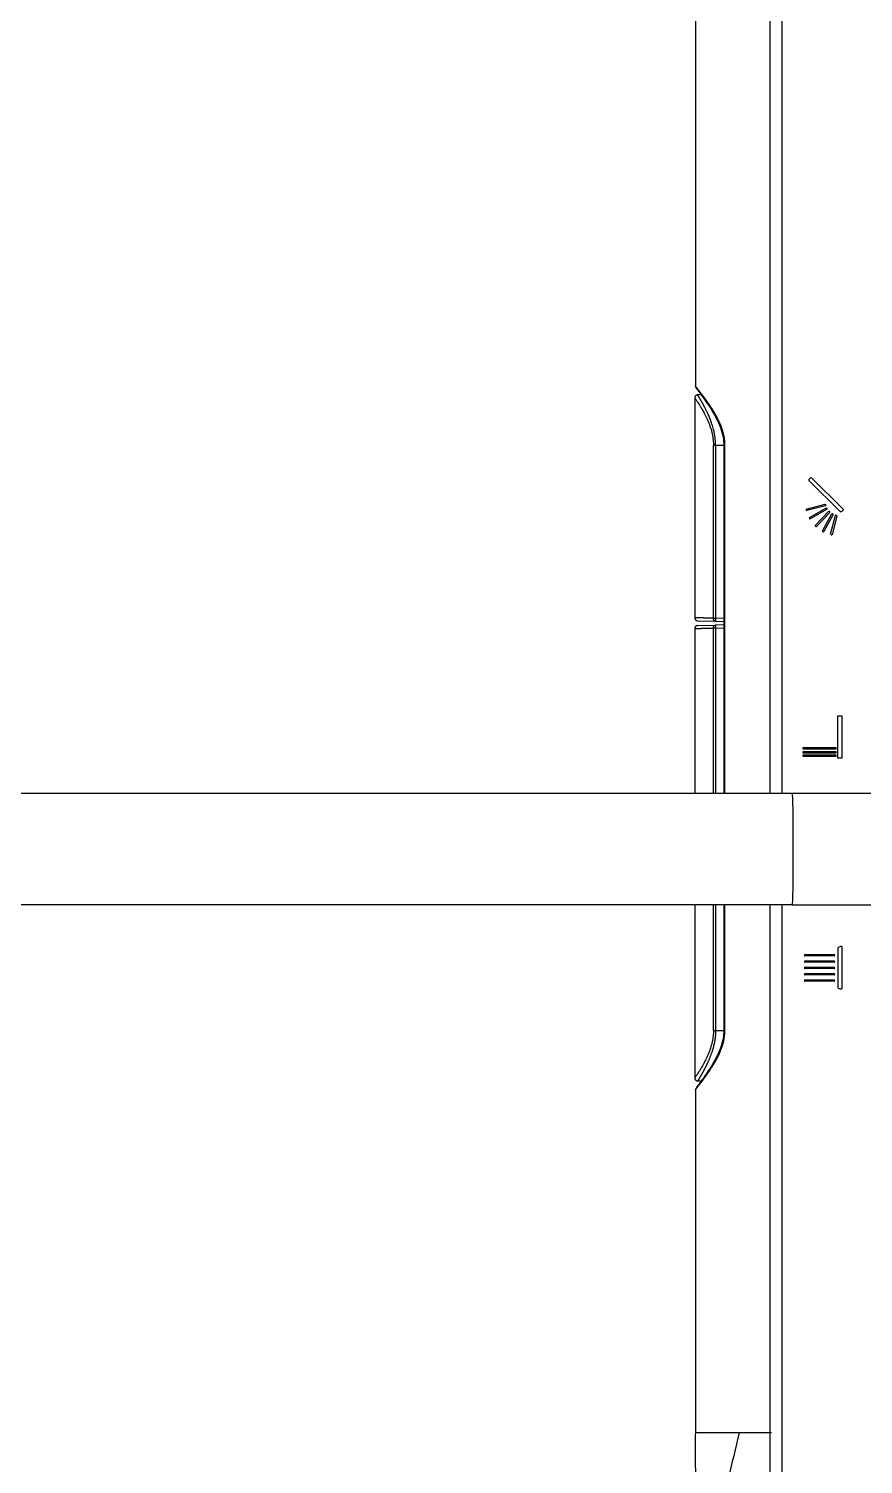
# Model space of a CAD drawing. Header units: millimetres. Extents: x -33000 to 294000, y 0 to 42408.
# Drawn here: x 136207.4 to 136349.8, y 15049.7 to 15294.6 of the extents above; entities that cross this region are included whole.
import ezdxf

# ---------------------------------------------------------------- set-up
doc = ezdxf.new("R2010")
doc.units = ezdxf.units.MM
doc.header["$LTSCALE"] = 50
doc.layers.add('arch', color=8, linetype='Continuous')

msp = doc.modelspace()

# ---------------------------------------------------------------- linework, layer by layer
at = {"layer": 'arch'}
for p, q in [((136321.16, 15404.8), (136321.16, 15233.6)), ((136322.04, 15232.13), (136321.49, 15232.11)), ((136321.06, 15231.65), (136321.06, 15193.93)), ((136324.24, 15194.01), (136324.24, 15223.5)), ((136324.6, 15223.5), (136324.24, 15223.5)), ((136324.6, 15223.5), (136324.6, 15194.01)), ((136325.99, 15223.5), (136324.6, 15223.5)), ((136325.99, 15223.7), (136325.99, 15164.11)), ((136326.18, 15164.1), (136326.18, 15223.6)), ((136340.52, 15217.67), (136340.88, 15218.03)), ((136345.9, 15212.19), (136340.53, 15217.5)), ((136340.92, 15218.03), (136346.43, 15212.59)), ((136340.09, 15212.63), (136343.3, 15213.46)), ((136343.37, 15213.21), (136340.15, 15212.38)), ((136340.63, 15211.2), (136343.52, 15212.83)), ((136343.65, 15212.6), (136340.76, 15210.97)), ((136341.61, 15209.86), (136343.92, 15212.26)), ((136344.1, 15212.07), (136341.8, 15209.67)), ((136342.83, 15208.92), (136344.43, 15211.83)), ((136344.66, 15211.7), (136343.06, 15208.79)), ((136344.24, 15208.33), (136345.04, 15211.56)), ((136345.29, 15211.5), (136344.5, 15208.27)), ((136321.54, 15193.59), (136324.6, 15193.51)), ((136321.54, 15192.77), (136324.6, 15192.85)), ((136324.24, 15194.01), (136324.6, 15194.01)), ((136325.99, 15193.98), (136324.6, 15194.01)), ((136324.6, 15193.51), (136325.99, 15193.48)), ((136325.99, 15192.88), (136324.6, 15192.85)), ((136321.06, 15192.43), (136321.06, 15164.11)), ((136324.6, 15192.35), (136324.24, 15192.35)), ((136324.24, 15164.1), (136324.24, 15192.35)), ((136324.6, 15192.35), (136325.99, 15192.38)), ((136324.6, 15192.35), (136324.6, 15164.1)), ((136345.45, 15177.37), (136346.12, 15177.37)), ((136345.45, 15170.16), (136345.45, 15177.37)), ((136346.12, 15177.37), (136346.12, 15170.16)), ((136339.55, 15171.98), (136345.11, 15171.98)), ((136339.55, 15171.69), (136339.55, 15171.98)), ((136345.11, 15171.69), (136339.55, 15171.69)), ((136339.55, 15171.3), (136345.11, 15171.3)), ((136339.55, 15171.01), (136339.55, 15171.3)), ((136345.11, 15171.01), (136339.55, 15171.01)), ((136339.55, 15170.72), (136345.11, 15170.72)), ((136339.55, 15170.44), (136339.55, 15170.72)), ((136345.11, 15170.44), (136339.55, 15170.44)), ((136345.11, 15171.98), (136345.11, 15171.69)), ((136345.11, 15171.3), (136345.11, 15171.01)), ((136345.11, 15170.72), (136345.11, 15170.44)), ((136346.12, 15170.16), (136345.45, 15170.16)), ((136337.7, 15164.1), (136097.74, 15164.1)), ((136396.66, 15164.1), (136337.7, 15164.1)), ((136337.7, 15145.1), (136097.74, 15145.1)), ((136321.06, 15145.1), (136321.06, 15115.56)), ((136324.24, 15123.7), (136324.24, 15145.1)), ((136324.6, 15145.1), (136324.6, 15123.7)), ((136325.99, 15145.1), (136325.99, 15123.58)), ((136326.18, 15123.6), (136326.18, 15145.1)), ((136337.7, 15145.1), (136396.66, 15145.1)), ((136339.87, 15136.65), (136344.82, 15136.65)), ((136344.82, 15136.41), (136339.87, 15136.41)), ((136345.54, 15130.94), (136345.54, 15137.79)), ((136346.15, 15138.01), (136346.15, 15130.78)), ((136339.87, 15135.57), (136344.82, 15135.57)), ((136344.82, 15135.33), (136339.87, 15135.33)), ((136339.87, 15134.48), (136344.82, 15134.48)), ((136344.82, 15134.24), (136339.87, 15134.24)), ((136339.87, 15133.4), (136344.82, 15133.4)), ((136344.82, 15133.16), (136339.87, 15133.16)), ((136339.87, 15132.32), (136344.82, 15132.32)), ((136344.82, 15132.08), (136339.87, 15132.08)), ((136324.24, 15123.7), (136324.6, 15123.7)), ((136324.6, 15123.7), (136325.99, 15123.7)), ((136321.49, 15115.09), (136322.16, 15115.08)), ((136321.16, 15113.61), (136321.16, 15055.07))]:
    msp.add_line(p, q, dxfattribs=at)
for centre, radius, start, end in [((136340.61, 15217.58), 0.121, 135.3284, 225.3284), ((136340.2, 15212.53), 0.157, 138.005, 250.8903), ((136343.25, 15213.31), 0.157, 318.5919, 71.4865), ((136343.51, 15212.67), 0.157, 333.5919, 86.4865), ((136343.95, 15212.1), 0.157, 349.1702, 100.6677), ((136345.78, 15212.99), 0.811, 278.0348, 322.8243), ((136346.39, 15212.54), 0.0603, 317.0325, 45.3284), ((136340.77, 15211.13), 0.157, 153.005, 265.8903), ((136341.77, 15209.83), 0.157, 169.7664, 281.1341), ((136344.5, 15211.69), 0.157, 90, 117.0648), ((136344.5, 15211.69), 0.157, 4.1702, 90), ((136345.14, 15211.44), 0.157, 90, 132.0648), ((136345.14, 15211.44), 0.157, 19.1702, 90), ((136342.98, 15208.93), 0.157, 184.7664, 270), ((136342.98, 15208.93), 0.157, 270, 297.6518), ((136344.39, 15208.39), 0.157, 199.7664, 270), ((136344.39, 15208.39), 0.157, 270, 312.6518), ((136321.56, 15194.09), 0.5, 180.004, 268.4997), ((136321.56, 15192.27), 0.5, 91.5003, 180.0268), ((136339.87, 15136.53), 0.12, 90, 270), ((136344.82, 15136.53), 0.12, 270, 90), ((136346.08, 15137.25), 0.764, 90, 135.127), ((136346.08, 15137.25), 0.764, 85.4236, 90), ((136339.87, 15135.45), 0.12, 90, 270), ((136339.87, 15134.36), 0.12, 90, 270), ((136344.82, 15135.45), 0.12, 270, 90), ((136344.82, 15134.36), 0.12, 270, 90), ((136339.87, 15133.28), 0.12, 90, 270), ((136339.87, 15132.2), 0.12, 90, 270), ((136344.82, 15133.28), 0.12, 270, 90), ((136344.82, 15132.2), 0.12, 270, 90), ((136346.08, 15131.78), 0.998, 237.3174, 270), ((136346.08, 15131.78), 0.998, 270, 273.6165)]:
    msp.add_arc(centre, radius, start, end, dxfattribs=at)
for centre, major_axis, ratio, start_param, end_param in [((136324.61, 15194.01), (0.013, 0.5), 0.026168, 1.571482, 3.14159), ((136324.61, 15192.35), (-0.013, 0.5), 0.026168, 6.283161, 7.853296), ((136337.7, 15154.6), (0, 9.5), 0.017452, 3.141593, 6.283185)]:
    msp.add_ellipse(centre, major_axis=major_axis, ratio=ratio, start_param=start_param, end_param=end_param, dxfattribs=at)
for points, degree in [([(136333.91, 15164.1), (136333.91, 15404.6)], 1), ([(136335.91, 15403.6), (136335.91, 15164.1)], 1), ([(136321.2, 15233.4), (136321.23, 15233.38), (136322.07, 15232.26)], 2), ([(136333.91, 14904.6), (136333.91, 15145.1)], 1), ([(136335.91, 15145.11), (136335.91, 14905.6)], 1)]:
    msp.add_open_spline(points, degree=degree, dxfattribs=at)
for points, knots in [([(136321.55, 15232.12), (136321.48, 15232.11), (136321.39, 15232.1), (136321.27, 15232.03), (136321.2, 15231.97), (136321.13, 15231.89), (136321.07, 15231.77), (136321.06, 15231.68), (136321.06, 15231.61)], [0, 0, 0, 0, 0.239631, 0.368496, 0.50005, 0.631598, 0.760441, 1, 1, 1, 1]), ([(136326.18, 15223.6), (136326.18, 15223.61), (136326.18, 15223.63), (136326.18, 15223.66), (136326.18, 15223.68), (136326.19, 15223.71), (136326.19, 15223.74), (136326.19, 15223.77), (136326.19, 15223.8), (136326.19, 15223.82), (136326.19, 15223.85), (136326.19, 15223.88), (136326.19, 15223.92), (136326.19, 15223.95), (136326.19, 15223.98), (136326.19, 15224.01), (136326.18, 15224.04), (136326.18, 15224.08), (136326.18, 15224.11), (136326.18, 15224.14), (136326.18, 15224.18), (136326.17, 15224.21), (136326.17, 15224.25), (136326.17, 15224.28), (136326.16, 15224.32), (136326.16, 15224.36), (136326.16, 15224.4), (136326.15, 15224.43), (136326.15, 15224.47), (136326.14, 15224.53), (136326.13, 15224.61), (136326.11, 15224.72), (136326.1, 15224.82), (136326.08, 15224.92), (136326.06, 15225.01), (136326.04, 15225.11), (136326.02, 15225.2), (136326, 15225.3), (136325.97, 15225.39), (136325.95, 15225.48), (136325.93, 15225.55), (136325.92, 15225.6), (136325.91, 15225.64), (136325.9, 15225.69), (136325.88, 15225.74), (136325.86, 15225.8), (136325.84, 15225.87), (136325.82, 15225.95), (136325.79, 15226.04), (136325.76, 15226.14), (136325.73, 15226.24), (136325.69, 15226.35), (136325.63, 15226.54), (136325.54, 15226.78), (136325.44, 15227.05), (136325.35, 15227.25), (136325.28, 15227.41), (136325.22, 15227.55), (136325.15, 15227.7), (136325.06, 15227.87), (136324.97, 15228.06), (136324.86, 15228.28), (136324.73, 15228.51), (136324.6, 15228.75), (136324.45, 15229.01), (136324.28, 15229.29), (136324.11, 15229.58), (136323.92, 15229.88), (136323.71, 15230.18), (136323.51, 15230.48), (136323.31, 15230.77), (136323.13, 15231.03), (136322.94, 15231.29), (136322.76, 15231.54), (136322.59, 15231.78), (136322.41, 15232), (136322.25, 15232.22), (136322.09, 15232.42), (136321.94, 15232.62), (136321.85, 15232.74), (136321.79, 15232.8), (136321.78, 15232.82), (136321.77, 15232.84), (136321.76, 15232.85), (136321.74, 15232.87), (136321.73, 15232.88), (136321.72, 15232.9), (136321.7, 15232.92), (136321.69, 15232.93), (136321.68, 15232.95), (136321.67, 15232.97), (136321.65, 15232.98), (136321.64, 15233), (136321.63, 15233.01), (136321.61, 15233.03), (136321.6, 15233.05), (136321.59, 15233.06), (136321.57, 15233.08), (136321.56, 15233.1), (136321.55, 15233.11), (136321.54, 15233.13), (136321.52, 15233.15), (136321.51, 15233.16), (136321.5, 15233.18), (136321.48, 15233.19), (136321.47, 15233.21), (136321.46, 15233.23), (136321.45, 15233.24), (136321.43, 15233.26), (136321.42, 15233.27), (136321.41, 15233.29), (136321.4, 15233.3), (136321.39, 15233.32), (136321.38, 15233.33), (136321.36, 15233.35), (136321.35, 15233.36), (136321.34, 15233.38), (136321.33, 15233.39), (136321.32, 15233.4), (136321.31, 15233.42), (136321.3, 15233.43), (136321.29, 15233.44), (136321.28, 15233.45), (136321.27, 15233.46), (136321.26, 15233.48), (136321.25, 15233.49), (136321.24, 15233.5), (136321.24, 15233.51), (136321.23, 15233.52), (136321.22, 15233.53), (136321.21, 15233.54), (136321.21, 15233.54), (136321.2, 15233.55), (136321.19, 15233.56), (136321.19, 15233.57), (136321.18, 15233.57), (136321.18, 15233.58), (136321.17, 15233.58), (136321.17, 15233.59), (136321.17, 15233.59), (136321.16, 15233.6), (136321.16, 15233.6), (136321.16, 15233.6), (136321.16, 15233.6), (136321.16, 15233.6), (136321.16, 15233.6), (136321.16, 15233.6)], [0, 0, 0, 0, 0.001527, 0.003084, 0.004669, 0.006284, 0.007929, 0.009603, 0.011306, 0.013038, 0.0148, 0.016592, 0.018413, 0.020263, 0.022143, 0.024052, 0.025991, 0.027959, 0.029957, 0.031984, 0.03404, 0.036126, 0.038241, 0.040385, 0.042559, 0.044762, 0.046995, 0.049256, 0.051547, 0.053868, 0.06012, 0.066304, 0.07242, 0.078468, 0.084448, 0.09036, 0.096204, 0.101981, 0.10769, 0.113332, 0.118905, 0.12073, 0.12309, 0.125985, 0.129414, 0.133378, 0.137877, 0.142911, 0.148479, 0.154582, 0.16122, 0.168391, 0.176097, 0.198228, 0.216195, 0.229994, 0.239616, 0.248714, 0.259426, 0.271752, 0.285694, 0.30125, 0.31842, 0.337207, 0.357614, 0.379646, 0.403308, 0.428603, 0.455535, 0.484108, 0.509779, 0.535624, 0.561647, 0.587852, 0.614242, 0.640811, 0.667559, 0.69449, 0.721614, 0.748926, 0.751461, 0.754035, 0.756648, 0.7593, 0.76199, 0.764719, 0.767487, 0.770294, 0.773139, 0.776023, 0.778947, 0.781909, 0.78491, 0.787949, 0.791028, 0.794146, 0.797302, 0.800498, 0.803732, 0.807006, 0.810319, 0.813671, 0.817061, 0.820492, 0.823961, 0.82747, 0.831018, 0.834605, 0.838232, 0.841899, 0.845605, 0.849351, 0.853136, 0.85696, 0.860824, 0.864728, 0.868671, 0.872653, 0.876674, 0.880735, 0.884835, 0.888974, 0.893152, 0.89737, 0.901626, 0.905922, 0.910257, 0.914631, 0.919043, 0.923495, 0.927985, 0.932515, 0.937083, 0.94169, 0.946336, 0.951021, 0.955744, 0.960506, 0.965307, 0.970147, 0.975025, 0.979943, 0.984899, 0.989894, 0.994927, 1, 1, 1, 1]), ([(136321.44, 15233.09), (136321.45, 15233.08), (136321.46, 15233.06), (136321.5, 15233.02), (136321.53, 15232.97)], [0, 0, 0, 0, 0.191763, 1, 1, 1, 1]), ([(136324.6, 15223.5), (136324.6, 15223.52), (136324.6, 15223.54), (136324.6, 15223.58), (136324.6, 15223.62), (136324.6, 15223.67), (136324.6, 15223.71), (136324.6, 15223.76), (136324.6, 15223.82), (136324.6, 15223.87), (136324.6, 15223.93), (136324.59, 15224), (136324.59, 15224.06), (136324.59, 15224.13), (136324.58, 15224.2), (136324.58, 15224.28), (136324.56, 15224.4), (136324.55, 15224.57), (136324.52, 15224.77), (136324.5, 15224.96), (136324.47, 15225.14), (136324.44, 15225.33), (136324.4, 15225.56), (136324.34, 15225.87), (136324.25, 15226.24), (136324.14, 15226.66), (136324, 15227.1), (136323.86, 15227.52), (136323.72, 15227.89), (136323.57, 15228.25), (136323.43, 15228.58), (136323.29, 15228.9), (136323.15, 15229.2), (136323.02, 15229.47), (136322.89, 15229.74), (136322.8, 15229.92), (136322.74, 15230.03), (136322.71, 15230.09), (136322.68, 15230.14), (136322.66, 15230.19), (136322.63, 15230.25), (136322.6, 15230.3), (136322.58, 15230.35), (136322.55, 15230.4), (136322.52, 15230.45), (136322.5, 15230.5), (136322.47, 15230.54), (136322.44, 15230.59), (136322.42, 15230.64), (136322.39, 15230.68), (136322.37, 15230.73), (136322.34, 15230.77), (136322.32, 15230.82), (136322.29, 15230.86), (136322.27, 15230.9), (136322.25, 15230.95), (136322.22, 15230.99), (136322.2, 15231.03), (136322.18, 15231.07), (136322.15, 15231.11), (136322.13, 15231.14), (136322.11, 15231.18), (136322.09, 15231.22), (136322.07, 15231.26), (136322.05, 15231.29), (136322.03, 15231.33), (136322, 15231.36), (136321.98, 15231.39), (136321.97, 15231.43), (136321.95, 15231.46), (136321.93, 15231.49), (136321.91, 15231.52), (136321.89, 15231.55), (136321.87, 15231.58), (136321.86, 15231.61), (136321.84, 15231.64), (136321.82, 15231.66), (136321.81, 15231.69), (136321.79, 15231.71), (136321.78, 15231.74), (136321.76, 15231.76), (136321.75, 15231.79), (136321.73, 15231.81), (136321.72, 15231.83), (136321.71, 15231.85), (136321.69, 15231.87), (136321.68, 15231.89), (136321.67, 15231.91), (136321.66, 15231.93), (136321.65, 15231.94), (136321.64, 15231.96), (136321.63, 15231.97), (136321.62, 15231.99), (136321.61, 15232), (136321.6, 15232.02), (136321.6, 15232.03), (136321.59, 15232.04), (136321.58, 15232.05), (136321.58, 15232.06), (136321.57, 15232.07), (136321.57, 15232.08), (136321.56, 15232.08), (136321.56, 15232.09), (136321.55, 15232.1), (136321.55, 15232.1), (136321.55, 15232.11), (136321.55, 15232.11), (136321.54, 15232.11), (136321.54, 15232.11), (136321.54, 15232.12), (136321.54, 15232.12), (136321.54, 15232.12)], [0, 0, 0, 0, 0.00253, 0.005275, 0.008237, 0.011415, 0.014809, 0.01842, 0.022246, 0.026289, 0.030548, 0.035023, 0.039713, 0.04462, 0.049742, 0.05508, 0.060633, 0.076627, 0.091537, 0.105367, 0.118117, 0.129789, 0.147516, 0.170515, 0.198778, 0.232294, 0.271031, 0.304281, 0.336774, 0.368511, 0.3995, 0.429746, 0.459253, 0.488024, 0.516061, 0.543369, 0.549655, 0.555935, 0.562209, 0.568478, 0.574741, 0.580998, 0.58725, 0.593496, 0.599736, 0.605971, 0.612201, 0.618424, 0.624643, 0.630855, 0.637063, 0.643264, 0.649461, 0.655652, 0.661837, 0.668018, 0.674193, 0.680362, 0.686526, 0.692685, 0.698839, 0.704987, 0.71113, 0.717268, 0.723401, 0.729528, 0.73565, 0.741767, 0.747879, 0.753986, 0.760087, 0.766183, 0.772275, 0.778361, 0.784442, 0.790518, 0.796589, 0.802655, 0.808716, 0.814771, 0.820822, 0.826868, 0.832909, 0.838945, 0.844976, 0.851002, 0.857023, 0.863038, 0.869049, 0.875055, 0.881056, 0.887052, 0.893043, 0.899028, 0.905009, 0.910984, 0.916955, 0.92292, 0.928881, 0.934836, 0.940786, 0.946731, 0.952671, 0.958605, 0.964534, 0.970458, 0.976377, 0.982291, 0.988199, 0.994102, 1, 1, 1, 1]), ([(136322.07, 15232.26), (136322.08, 15232.24), (136322.3, 15231.95), (136322.95, 15231.04), (136324.12, 15229.28), (136325.28, 15227.21), (136325.92, 15225), (136326, 15223.94), (136325.99, 15223.42)], [0, 0, 0, 0, 0.01406, 0.210693, 0.394732, 0.722993, 0.86771, 1, 1, 1, 1]), ([(136321.06, 15231.62), (136321.06, 15231.62), (136321.06, 15231.61), (136321.09, 15231.57), (136321.17, 15231.45), (136321.28, 15231.28), (136321.42, 15231.07), (136321.61, 15230.79), (136321.84, 15230.43), (136322.13, 15229.95), (136322.49, 15229.34), (136322.9, 15228.55), (136323.35, 15227.61), (136323.75, 15226.55), (136324.04, 15225.48), (136324.2, 15224.46), (136324.24, 15223.81), (136324.24, 15223.5)], [0, 0, 0, 0, 0.023364, 0.076402, 0.130525, 0.182734, 0.232533, 0.285838, 0.345805, 0.413048, 0.488629, 0.574648, 0.67008, 0.765646, 0.852543, 0.932109, 1, 1, 1, 1]), ([(136326.18, 15223.6), (136326.14, 15223.6), (136326.1, 15223.6), (136326.05, 15223.6), (136326.02, 15223.6), (136325.99, 15223.6), (136325.99, 15223.6), (136325.99, 15223.6)], [0, 0, 0, 0, 0.337606, 0.337606, 0.675212, 0.675212, 1, 1, 1, 1]), ([(136324.24, 15194.01), (136324.22, 15194.01), (136324.2, 15194.01), (136324.16, 15194.01), (136324.12, 15194.02), (136324.09, 15194.02), (136324.05, 15194.02), (136324.01, 15194.02), (136323.98, 15194.02), (136323.94, 15194.02), (136323.91, 15194.02), (136323.87, 15194.02), (136323.83, 15194.02), (136323.8, 15194.02), (136323.77, 15194.02), (136323.73, 15194.03), (136323.7, 15194.03), (136323.66, 15194.03), (136323.63, 15194.03), (136323.6, 15194.03), (136323.56, 15194.03), (136323.53, 15194.03), (136323.5, 15194.03), (136323.47, 15194.03), (136323.43, 15194.03), (136323.4, 15194.03), (136323.37, 15194.03), (136323.34, 15194.04), (136323.31, 15194.04), (136323.28, 15194.04), (136323.25, 15194.04), (136323.22, 15194.04), (136323.19, 15194.04), (136323.16, 15194.04), (136323.13, 15194.04), (136323.1, 15194.04), (136323.07, 15194.04), (136323.04, 15194.04), (136323.01, 15194.04), (136322.98, 15194.04), (136322.96, 15194.05), (136322.93, 15194.05), (136322.9, 15194.05), (136322.87, 15194.05), (136322.85, 15194.05), (136322.82, 15194.05), (136322.79, 15194.05), (136322.77, 15194.05), (136322.74, 15194.05), (136322.71, 15194.05), (136322.69, 15194.05), (136322.66, 15194.05), (136322.64, 15194.05), (136322.61, 15194.05), (136322.59, 15194.05), (136322.57, 15194.05), (136322.54, 15194.06), (136322.52, 15194.06), (136322.49, 15194.06), (136322.47, 15194.06), (136322.45, 15194.06), (136322.42, 15194.06), (136322.4, 15194.06), (136322.38, 15194.06), (136322.36, 15194.06), (136322.33, 15194.06), (136322.31, 15194.06), (136322.29, 15194.06), (136322.27, 15194.06), (136322.25, 15194.06), (136322.23, 15194.06), (136322.21, 15194.06), (136322.19, 15194.06), (136322.17, 15194.06), (136322.15, 15194.07), (136322.13, 15194.07), (136322.11, 15194.07), (136322.09, 15194.07), (136322.07, 15194.07), (136322.05, 15194.07), (136322.03, 15194.07), (136322.01, 15194.07), (136321.99, 15194.07), (136321.98, 15194.07), (136321.96, 15194.07), (136321.94, 15194.07), (136321.92, 15194.07), (136321.91, 15194.07), (136321.89, 15194.07), (136321.87, 15194.07), (136321.86, 15194.07), (136321.84, 15194.07), (136321.82, 15194.07), (136321.81, 15194.07), (136321.79, 15194.07), (136321.78, 15194.07), (136321.76, 15194.08), (136321.75, 15194.08), (136321.73, 15194.08), (136321.72, 15194.08), (136321.7, 15194.08), (136321.69, 15194.08), (136321.67, 15194.08), (136321.66, 15194.08), (136321.65, 15194.08), (136321.63, 15194.08), (136321.62, 15194.08), (136321.6, 15194.08), (136321.59, 15194.08), (136321.58, 15194.08), (136321.57, 15194.08), (136321.55, 15194.08), (136321.54, 15194.08), (136321.53, 15194.08), (136321.52, 15194.08), (136321.51, 15194.08), (136321.49, 15194.08), (136321.48, 15194.08), (136321.47, 15194.08), (136321.46, 15194.08), (136321.45, 15194.08), (136321.44, 15194.08), (136321.43, 15194.08), (136321.42, 15194.08), (136321.41, 15194.08), (136321.4, 15194.08), (136321.39, 15194.08), (136321.38, 15194.08), (136321.37, 15194.09), (136321.36, 15194.09), (136321.35, 15194.09), (136321.34, 15194.09), (136321.33, 15194.09), (136321.32, 15194.09), (136321.31, 15194.09), (136321.31, 15194.09), (136321.3, 15194.09), (136321.29, 15194.09), (136321.28, 15194.09), (136321.27, 15194.09), (136321.27, 15194.09), (136321.26, 15194.09), (136321.25, 15194.09), (136321.24, 15194.09), (136321.24, 15194.09), (136321.23, 15194.09), (136321.22, 15194.09), (136321.22, 15194.09), (136321.21, 15194.09), (136321.21, 15194.09), (136321.2, 15194.09), (136321.19, 15194.09), (136321.19, 15194.09), (136321.18, 15194.09), (136321.18, 15194.09), (136321.17, 15194.09), (136321.17, 15194.09), (136321.16, 15194.09), (136321.16, 15194.09), (136321.15, 15194.09), (136321.15, 15194.09), (136321.14, 15194.09), (136321.14, 15194.09), (136321.13, 15194.09), (136321.13, 15194.09), (136321.12, 15194.09), (136321.12, 15194.09), (136321.12, 15194.09), (136321.11, 15194.09), (136321.11, 15194.09), (136321.11, 15194.09), (136321.1, 15194.09), (136321.1, 15194.09), (136321.1, 15194.09), (136321.09, 15194.09), (136321.09, 15194.09), (136321.09, 15194.09), (136321.09, 15194.09), (136321.08, 15194.09), (136321.08, 15194.09), (136321.08, 15194.09), (136321.08, 15194.09), (136321.07, 15194.09), (136321.07, 15194.09), (136321.07, 15194.09), (136321.07, 15194.09), (136321.07, 15194.09), (136321.07, 15194.09), (136321.06, 15194.09), (136321.06, 15194.09), (136321.06, 15194.09), (136321.06, 15194.09), (136321.06, 15194.09), (136321.06, 15194.09), (136321.06, 15194.09), (136321.06, 15194.09), (136321.06, 15194.09), (136321.06, 15194.09), (136321.06, 15194.09), (136321.06, 15194.09), (136321.06, 15194.09), (136321.06, 15194.09), (136321.06, 15194.09)], [0, 0, 0, 0, 0.006237, 0.012462, 0.018675, 0.024874, 0.031062, 0.037237, 0.0434, 0.04955, 0.055688, 0.061813, 0.067926, 0.074027, 0.080115, 0.08619, 0.092254, 0.098304, 0.104343, 0.110369, 0.116382, 0.122383, 0.128372, 0.134348, 0.140312, 0.146263, 0.152202, 0.158128, 0.164042, 0.169944, 0.175833, 0.18171, 0.187574, 0.193426, 0.199265, 0.205092, 0.210906, 0.216709, 0.222498, 0.228275, 0.23404, 0.239793, 0.245533, 0.25126, 0.256975, 0.262678, 0.268368, 0.274046, 0.279711, 0.285364, 0.291004, 0.296632, 0.302248, 0.307851, 0.313442, 0.31902, 0.324586, 0.330139, 0.33568, 0.341209, 0.346725, 0.352229, 0.35772, 0.363199, 0.368665, 0.374119, 0.379561, 0.38499, 0.390406, 0.395811, 0.401202, 0.406582, 0.411949, 0.417303, 0.422645, 0.427975, 0.433292, 0.438597, 0.443889, 0.449169, 0.454436, 0.459691, 0.464934, 0.470164, 0.475382, 0.480587, 0.48578, 0.49096, 0.496128, 0.501284, 0.506427, 0.511558, 0.516676, 0.521782, 0.526875, 0.531956, 0.537025, 0.542081, 0.547124, 0.552156, 0.557174, 0.562181, 0.567175, 0.572156, 0.577125, 0.582082, 0.587026, 0.591958, 0.596877, 0.601784, 0.606678, 0.61156, 0.61643, 0.621287, 0.626132, 0.630964, 0.635784, 0.640591, 0.645386, 0.650169, 0.654939, 0.659697, 0.664442, 0.669175, 0.673895, 0.678603, 0.683298, 0.687982, 0.692652, 0.69731, 0.701956, 0.70659, 0.71121, 0.715819, 0.720415, 0.724999, 0.72957, 0.734128, 0.738675, 0.743209, 0.74773, 0.752239, 0.756736, 0.76122, 0.765692, 0.770151, 0.774598, 0.779032, 0.783454, 0.787864, 0.792261, 0.796645, 0.801018, 0.805377, 0.809725, 0.81406, 0.818382, 0.822692, 0.82699, 0.831275, 0.835548, 0.839808, 0.844056, 0.848292, 0.852515, 0.856725, 0.860923, 0.865109, 0.869282, 0.873443, 0.877592, 0.881728, 0.885851, 0.889963, 0.894061, 0.898147, 0.902221, 0.906283, 0.910332, 0.914368, 0.918392, 0.922404, 0.926403, 0.93039, 0.934364, 0.938326, 0.942276, 0.946213, 0.950138, 0.95405, 0.95795, 0.961837, 0.965712, 0.969574, 0.973424, 0.977262, 0.981087, 0.9849, 0.9887, 0.992488, 0.996263, 1, 1, 1, 1]), ([(136324.6, 15193.51), (136324.58, 15193.51), (136324.55, 15193.52), (136324.51, 15193.53), (136324.48, 15193.54), (136324.44, 15193.57), (136324.42, 15193.58), (136324.38, 15193.62), (136324.36, 15193.64), (136324.32, 15193.69), (136324.31, 15193.71), (136324.28, 15193.77), (136324.27, 15193.79), (136324.25, 15193.85), (136324.25, 15193.88), (136324.24, 15193.95), (136324.24, 15193.98), (136324.24, 15194.01)], [0, 0, 0, 0, 0.125, 0.125, 0.25, 0.25, 0.375, 0.375, 0.5, 0.5, 0.625, 0.625, 0.75, 0.75, 0.875, 0.875, 1, 1, 1, 1]), ([(136324.24, 15192.35), (136324.24, 15192.38), (136324.24, 15192.41), (136324.25, 15192.47), (136324.25, 15192.51), (136324.27, 15192.57), (136324.28, 15192.59), (136324.31, 15192.65), (136324.32, 15192.67), (136324.36, 15192.72), (136324.38, 15192.74), (136324.42, 15192.78), (136324.44, 15192.79), (136324.48, 15192.82), (136324.51, 15192.83), (136324.55, 15192.84), (136324.58, 15192.85), (136324.6, 15192.85)], [0, 0, 0, 0, 0.125, 0.125, 0.25, 0.25, 0.375, 0.375, 0.5, 0.5, 0.625, 0.625, 0.75, 0.75, 0.875, 0.875, 1, 1, 1, 1]), ([(136321.06, 15192.27), (136321.06, 15192.27), (136321.06, 15192.27), (136321.06, 15192.27), (136321.06, 15192.27), (136321.06, 15192.27), (136321.06, 15192.27), (136321.06, 15192.27), (136321.06, 15192.27), (136321.06, 15192.27), (136321.07, 15192.27), (136321.07, 15192.27), (136321.07, 15192.27), (136321.07, 15192.27), (136321.08, 15192.27), (136321.08, 15192.27), (136321.08, 15192.27), (136321.09, 15192.27), (136321.09, 15192.27), (136321.09, 15192.27), (136321.1, 15192.27), (136321.1, 15192.27), (136321.11, 15192.27), (136321.11, 15192.27), (136321.12, 15192.27), (136321.12, 15192.27), (136321.13, 15192.27), (136321.14, 15192.27), (136321.14, 15192.27), (136321.15, 15192.27), (136321.16, 15192.27), (136321.16, 15192.27), (136321.17, 15192.27), (136321.18, 15192.27), (136321.19, 15192.27), (136321.19, 15192.27), (136321.2, 15192.27), (136321.21, 15192.27), (136321.22, 15192.27), (136321.23, 15192.27), (136321.24, 15192.27), (136321.25, 15192.27), (136321.26, 15192.27), (136321.27, 15192.27), (136321.28, 15192.27), (136321.29, 15192.27), (136321.3, 15192.27), (136321.31, 15192.27), (136321.32, 15192.27), (136321.33, 15192.27), (136321.34, 15192.27), (136321.36, 15192.27), (136321.37, 15192.27), (136321.38, 15192.27), (136321.39, 15192.28), (136321.41, 15192.28), (136321.42, 15192.28), (136321.43, 15192.28), (136321.45, 15192.28), (136321.46, 15192.28), (136321.47, 15192.28), (136321.49, 15192.28), (136321.5, 15192.28), (136321.52, 15192.28), (136321.53, 15192.28), (136321.55, 15192.28), (136321.57, 15192.28), (136321.58, 15192.28), (136321.6, 15192.28), (136321.61, 15192.28), (136321.63, 15192.28), (136321.65, 15192.28), (136321.66, 15192.28), (136321.68, 15192.28), (136321.7, 15192.28), (136321.72, 15192.28), (136321.74, 15192.28), (136321.75, 15192.28), (136321.77, 15192.28), (136321.79, 15192.29), (136321.81, 15192.29), (136321.83, 15192.29), (136321.85, 15192.29), (136321.87, 15192.29), (136321.89, 15192.29), (136321.91, 15192.29), (136321.93, 15192.29), (136321.95, 15192.29), (136321.98, 15192.29), (136322, 15192.29), (136322.02, 15192.29), (136322.04, 15192.29), (136322.06, 15192.29), (136322.09, 15192.29), (136322.11, 15192.29), (136322.13, 15192.29), (136322.15, 15192.29), (136322.18, 15192.29), (136322.2, 15192.3), (136322.23, 15192.3), (136322.25, 15192.3), (136322.27, 15192.3), (136322.3, 15192.3), (136322.32, 15192.3), (136322.35, 15192.3), (136322.37, 15192.3), (136322.4, 15192.3), (136322.43, 15192.3), (136322.45, 15192.3), (136322.48, 15192.3), (136322.51, 15192.3), (136322.53, 15192.3), (136322.56, 15192.3), (136322.59, 15192.31), (136322.62, 15192.31), (136322.64, 15192.31), (136322.67, 15192.31), (136322.7, 15192.31), (136322.73, 15192.31), (136322.76, 15192.31), (136322.79, 15192.31), (136322.82, 15192.31), (136322.85, 15192.31), (136322.88, 15192.31), (136322.91, 15192.31), (136322.94, 15192.31), (136322.97, 15192.31), (136323, 15192.32), (136323.03, 15192.32), (136323.06, 15192.32), (136323.09, 15192.32), (136323.13, 15192.32), (136323.16, 15192.32), (136323.19, 15192.32), (136323.22, 15192.32), (136323.26, 15192.32), (136323.29, 15192.32), (136323.32, 15192.32), (136323.36, 15192.32), (136323.39, 15192.33), (136323.42, 15192.33), (136323.46, 15192.33), (136323.49, 15192.33), (136323.53, 15192.33), (136323.56, 15192.33), (136323.6, 15192.33), (136323.63, 15192.33), (136323.67, 15192.33), (136323.71, 15192.33), (136323.74, 15192.33), (136323.78, 15192.34), (136323.82, 15192.34), (136323.85, 15192.34), (136323.89, 15192.34), (136323.93, 15192.34), (136323.97, 15192.34), (136324, 15192.34), (136324.04, 15192.34), (136324.08, 15192.34), (136324.12, 15192.34), (136324.16, 15192.34), (136324.2, 15192.35), (136324.22, 15192.35), (136324.24, 15192.35)], [0, 0, 0, 0, 0.005936, 0.011876, 0.017819, 0.023765, 0.029715, 0.035669, 0.041626, 0.047586, 0.053549, 0.059517, 0.065487, 0.071461, 0.077439, 0.083419, 0.089404, 0.095392, 0.101383, 0.107377, 0.113375, 0.119377, 0.125382, 0.13139, 0.137402, 0.143417, 0.149436, 0.155458, 0.161484, 0.167513, 0.173545, 0.179581, 0.18562, 0.191663, 0.197709, 0.203759, 0.209812, 0.215868, 0.221928, 0.227992, 0.234058, 0.240129, 0.246202, 0.25228, 0.25836, 0.264444, 0.270532, 0.276622, 0.282717, 0.288814, 0.294916, 0.30102, 0.307128, 0.31324, 0.319355, 0.325473, 0.331595, 0.33772, 0.343849, 0.349981, 0.356116, 0.362255, 0.368398, 0.374544, 0.380693, 0.386846, 0.393002, 0.399162, 0.405325, 0.411491, 0.417661, 0.423834, 0.430011, 0.436191, 0.442375, 0.448562, 0.454753, 0.460947, 0.467144, 0.473345, 0.479549, 0.485757, 0.491968, 0.498183, 0.504401, 0.510622, 0.516847, 0.523076, 0.529308, 0.535543, 0.541781, 0.548024, 0.554269, 0.560518, 0.566771, 0.573026, 0.579286, 0.585548, 0.591815, 0.598084, 0.604357, 0.610634, 0.616914, 0.623197, 0.629484, 0.635774, 0.642068, 0.648365, 0.654665, 0.660969, 0.667277, 0.673588, 0.679902, 0.68622, 0.692541, 0.698866, 0.705194, 0.711525, 0.71786, 0.724198, 0.73054, 0.736885, 0.743234, 0.749586, 0.755942, 0.762301, 0.768663, 0.775029, 0.781398, 0.787771, 0.794147, 0.800527, 0.80691, 0.813296, 0.819686, 0.82608, 0.832477, 0.838877, 0.84528, 0.851688, 0.858098, 0.864512, 0.87093, 0.87735, 0.883775, 0.890202, 0.896634, 0.903068, 0.909506, 0.915948, 0.922393, 0.928841, 0.935293, 0.941748, 0.948207, 0.954669, 0.961134, 0.967603, 0.974076, 0.980552, 0.987031, 0.993514, 1, 1, 1, 1]), ([(136324.24, 15123.7), (136324.24, 15123.4), (136324.2, 15122.74), (136324.04, 15121.72), (136323.74, 15120.65), (136323.34, 15119.6), (136322.9, 15118.65), (136322.49, 15117.87), (136322.13, 15117.26), (136321.84, 15116.79), (136321.61, 15116.42), (136321.43, 15116.15), (136321.29, 15115.93), (136321.17, 15115.76), (136321.09, 15115.65), (136321.06, 15115.6), (136321.06, 15115.59), (136321.06, 15115.59)], [0, 0, 0, 0, 0.068466, 0.148071, 0.235056, 0.330594, 0.425702, 0.51127, 0.586479, 0.653445, 0.713187, 0.766242, 0.815705, 0.86743, 0.921082, 0.973912, 1, 1, 1, 1]), ([(136321.16, 15113.61), (136321.16, 15113.61), (136321.16, 15113.61), (136321.16, 15113.61), (136321.16, 15113.61), (136321.16, 15113.61), (136321.16, 15113.61), (136321.16, 15113.61), (136321.16, 15113.61), (136321.16, 15113.61), (136321.16, 15113.61), (136321.16, 15113.62), (136321.16, 15113.62), (136321.17, 15113.62), (136321.17, 15113.62), (136321.17, 15113.62), (136321.17, 15113.63), (136321.17, 15113.63), (136321.18, 15113.63), (136321.18, 15113.64), (136321.18, 15113.64), (136321.19, 15113.64), (136321.19, 15113.65), (136321.19, 15113.65), (136321.19, 15113.65), (136321.2, 15113.66), (136321.2, 15113.66), (136321.21, 15113.67), (136321.21, 15113.67), (136321.21, 15113.68), (136321.22, 15113.68), (136321.22, 15113.69), (136321.23, 15113.69), (136321.23, 15113.7), (136321.24, 15113.71), (136321.24, 15113.71), (136321.25, 15113.72), (136321.25, 15113.73), (136321.26, 15113.73), (136321.26, 15113.74), (136321.27, 15113.75), (136321.28, 15113.76), (136321.28, 15113.76), (136321.29, 15113.77), (136321.3, 15113.78), (136321.3, 15113.79), (136321.31, 15113.8), (136321.32, 15113.81), (136321.32, 15113.81), (136321.33, 15113.82), (136321.34, 15113.83), (136321.35, 15113.84), (136321.36, 15113.85), (136321.36, 15113.86), (136321.37, 15113.87), (136321.38, 15113.88), (136321.39, 15113.89), (136321.4, 15113.91), (136321.41, 15113.92), (136321.42, 15113.93), (136321.43, 15113.94), (136321.44, 15113.95), (136321.45, 15113.96), (136321.46, 15113.98), (136321.47, 15113.99), (136321.48, 15114), (136321.49, 15114.02), (136321.5, 15114.03), (136321.51, 15114.04), (136321.52, 15114.06), (136321.53, 15114.07), (136321.54, 15114.08), (136321.55, 15114.1), (136321.56, 15114.11), (136321.58, 15114.13), (136321.59, 15114.14), (136321.6, 15114.16), (136321.61, 15114.17), (136321.62, 15114.19), (136321.64, 15114.21), (136321.65, 15114.22), (136321.66, 15114.24), (136321.68, 15114.25), (136321.69, 15114.27), (136321.7, 15114.29), (136321.72, 15114.31), (136321.78, 15114.39), (136321.91, 15114.55), (136322.14, 15114.84), (136322.41, 15115.19), (136322.73, 15115.62), (136323.1, 15116.13), (136323.46, 15116.64), (136323.79, 15117.14), (136324.07, 15117.58), (136324.36, 15118.04), (136324.6, 15118.46), (136324.8, 15118.83), (136324.97, 15119.14), (136325.12, 15119.45), (136325.26, 15119.76), (136325.4, 15120.07), (136325.54, 15120.42), (136325.69, 15120.81), (136325.83, 15121.25), (136325.94, 15121.66), (136326.01, 15121.96), (136326.04, 15122.14), (136326.06, 15122.22), (136326.07, 15122.3), (136326.08, 15122.38), (136326.09, 15122.45), (136326.1, 15122.53), (136326.12, 15122.61), (136326.12, 15122.69), (136326.13, 15122.76), (136326.14, 15122.84), (136326.15, 15122.92), (136326.16, 15123), (136326.16, 15123.07), (136326.17, 15123.15), (136326.17, 15123.23), (136326.17, 15123.3), (136326.18, 15123.38), (136326.18, 15123.45), (136326.18, 15123.53), (136326.18, 15123.58), (136326.18, 15123.6)], [0, 0, 0, 0, 0.00253, 0.005067, 0.007609, 0.010157, 0.01271, 0.01527, 0.017835, 0.020406, 0.022983, 0.025566, 0.028154, 0.030748, 0.033348, 0.035954, 0.038565, 0.041182, 0.043805, 0.046433, 0.049068, 0.051707, 0.054353, 0.057004, 0.059661, 0.062324, 0.064992, 0.067666, 0.070345, 0.07303, 0.075721, 0.078417, 0.081119, 0.083827, 0.086539, 0.089258, 0.091982, 0.094712, 0.097447, 0.100187, 0.102933, 0.105685, 0.108442, 0.111204, 0.113973, 0.116746, 0.119526, 0.122311, 0.125101, 0.127898, 0.130699, 0.133507, 0.13632, 0.139139, 0.141963, 0.144793, 0.147629, 0.15047, 0.153318, 0.15617, 0.159029, 0.161893, 0.164763, 0.167638, 0.170519, 0.173406, 0.176299, 0.179197, 0.1821, 0.18501, 0.187925, 0.190845, 0.193772, 0.196703, 0.199641, 0.202584, 0.205532, 0.208486, 0.211446, 0.214411, 0.217381, 0.220357, 0.223338, 0.226325, 0.229317, 0.232314, 0.235317, 0.271639, 0.312164, 0.356904, 0.405844, 0.458918, 0.516107, 0.554072, 0.591963, 0.629779, 0.667514, 0.69096, 0.713854, 0.736205, 0.758017, 0.779284, 0.799999, 0.829512, 0.85728, 0.883326, 0.907656, 0.912419, 0.917167, 0.9219, 0.926617, 0.931319, 0.936005, 0.940676, 0.945331, 0.94997, 0.954594, 0.959203, 0.963796, 0.968374, 0.972937, 0.977485, 0.982017, 0.986535, 0.991038, 0.995526, 1, 1, 1, 1]), ([(136325.99, 15123.79), (136326, 15123.27), (136325.92, 15122.21), (136325.28, 15120), (136324.14, 15117.95), (136322.93, 15116.14), (136322.06, 15114.93), (136321.46, 15114.15), (136321.35, 15114), (136321.33, 15113.98)], [0, 0, 0, 0, 0.10154, 0.212582, 0.464566, 0.605914, 0.757036, 0.917769, 1, 1, 1, 1]), ([(136324.6, 15123.7), (136324.6, 15123.69), (136324.6, 15123.67), (136324.6, 15123.63), (136324.6, 15123.59), (136324.6, 15123.55), (136324.6, 15123.52), (136324.6, 15123.48), (136324.6, 15123.44), (136324.6, 15123.4), (136324.6, 15123.36), (136324.6, 15123.32), (136324.6, 15123.28), (136324.59, 15123.24), (136324.59, 15123.21), (136324.59, 15123.17), (136324.59, 15123.13), (136324.59, 15123.09), (136324.58, 15123.05), (136324.58, 15123.01), (136324.58, 15122.97), (136324.58, 15122.93), (136324.57, 15122.89), (136324.57, 15122.85), (136324.57, 15122.81), (136324.56, 15122.77), (136324.56, 15122.73), (136324.55, 15122.68), (136324.55, 15122.64), (136324.55, 15122.6), (136324.54, 15122.56), (136324.54, 15122.52), (136324.53, 15122.48), (136324.53, 15122.44), (136324.52, 15122.4), (136324.52, 15122.36), (136324.51, 15122.31), (136324.51, 15122.27), (136324.5, 15122.23), (136324.49, 15122.19), (136324.49, 15122.15), (136324.48, 15122.1), (136324.47, 15122.06), (136324.47, 15122.02), (136324.46, 15121.98), (136324.45, 15121.93), (136324.45, 15121.89), (136324.44, 15121.85), (136324.43, 15121.81), (136324.42, 15121.76), (136324.41, 15121.72), (136324.41, 15121.68), (136324.4, 15121.63), (136324.39, 15121.59), (136324.38, 15121.55), (136324.37, 15121.5), (136324.36, 15121.46), (136324.35, 15121.42), (136324.34, 15121.37), (136324.33, 15121.33), (136324.32, 15121.29), (136324.31, 15121.24), (136324.3, 15121.2), (136324.29, 15121.16), (136324.28, 15121.11), (136324.27, 15121.07), (136324.26, 15121.02), (136324.25, 15120.98), (136324.24, 15120.94), (136324.23, 15120.89), (136324.22, 15120.85), (136324.21, 15120.8), (136324.19, 15120.76), (136324.18, 15120.72), (136324.17, 15120.67), (136324.16, 15120.63), (136324.14, 15120.58), (136324.13, 15120.54), (136324.12, 15120.49), (136324.1, 15120.45), (136324.09, 15120.4), (136324.08, 15120.36), (136324.06, 15120.32), (136324.05, 15120.27), (136324.04, 15120.23), (136324.02, 15120.18), (136323.99, 15120.08), (136323.94, 15119.93), (136323.86, 15119.71), (136323.78, 15119.48), (136323.69, 15119.25), (136323.6, 15119.01), (136323.5, 15118.77), (136323.41, 15118.57), (136323.34, 15118.41), (136323.29, 15118.29), (136323.24, 15118.19), (136323.19, 15118.09), (136323.15, 15117.99), (136323.11, 15117.91), (136323.07, 15117.83), (136323.03, 15117.75), (136323, 15117.68), (136322.97, 15117.62), (136322.94, 15117.56), (136322.91, 15117.51), (136322.89, 15117.46), (136322.87, 15117.42), (136322.85, 15117.39), (136322.83, 15117.35), (136322.82, 15117.33), (136322.81, 15117.31), (136322.8, 15117.29), (136322.79, 15117.28), (136322.78, 15117.26), (136322.77, 15117.24), (136322.76, 15117.21), (136322.74, 15117.18), (136322.73, 15117.15), (136322.71, 15117.12), (136322.7, 15117.1), (136322.68, 15117.07), (136322.67, 15117.04), (136322.65, 15117.01), (136322.64, 15116.99), (136322.62, 15116.96), (136322.61, 15116.93), (136322.6, 15116.91), (136322.58, 15116.88), (136322.57, 15116.86), (136322.56, 15116.83), (136322.54, 15116.8), (136322.53, 15116.78), (136322.51, 15116.76), (136322.5, 15116.73), (136322.49, 15116.71), (136322.48, 15116.68), (136322.46, 15116.66), (136322.45, 15116.64), (136322.44, 15116.61), (136322.42, 15116.59), (136322.41, 15116.57), (136322.4, 15116.54), (136322.39, 15116.52), (136322.37, 15116.5), (136322.36, 15116.48), (136322.35, 15116.46), (136322.34, 15116.43), (136322.33, 15116.41), (136322.31, 15116.39), (136322.3, 15116.37), (136322.29, 15116.35), (136322.28, 15116.33), (136322.27, 15116.31), (136322.26, 15116.29), (136322.25, 15116.27), (136322.24, 15116.25), (136322.22, 15116.23), (136322.21, 15116.22), (136322.2, 15116.2), (136322.19, 15116.18), (136322.18, 15116.16), (136322.17, 15116.14), (136322.16, 15116.12), (136322.15, 15116.11), (136322.14, 15116.09), (136322.13, 15116.07), (136322.12, 15116.06), (136322.11, 15116.04), (136322.1, 15116.02), (136322.09, 15116.01), (136322.08, 15115.99), (136322.07, 15115.97), (136322.06, 15115.96), (136322.06, 15115.94), (136322.05, 15115.93), (136322.04, 15115.91), (136322.03, 15115.9), (136322.02, 15115.88), (136322.01, 15115.87), (136322, 15115.85), (136321.99, 15115.84), (136321.99, 15115.83), (136321.98, 15115.81), (136321.97, 15115.8), (136321.96, 15115.78), (136321.95, 15115.77), (136321.95, 15115.76), (136321.94, 15115.75), (136321.93, 15115.73), (136321.92, 15115.72), (136321.92, 15115.71), (136321.91, 15115.69), (136321.89, 15115.66), (136321.87, 15115.64), (136321.86, 15115.61), (136321.84, 15115.58), (136321.82, 15115.55), (136321.81, 15115.52), (136321.79, 15115.5), (136321.78, 15115.47), (136321.76, 15115.45), (136321.75, 15115.43), (136321.74, 15115.4), (136321.72, 15115.38), (136321.71, 15115.36), (136321.7, 15115.34), (136321.69, 15115.32), (136321.67, 15115.3), (136321.66, 15115.29), (136321.65, 15115.27), (136321.64, 15115.25), (136321.63, 15115.24), (136321.63, 15115.22), (136321.62, 15115.21), (136321.61, 15115.2), (136321.6, 15115.19), (136321.59, 15115.17), (136321.59, 15115.16), (136321.58, 15115.15), (136321.58, 15115.14), (136321.57, 15115.14), (136321.57, 15115.13), (136321.56, 15115.12), (136321.56, 15115.12), (136321.55, 15115.11), (136321.55, 15115.11), (136321.55, 15115.1), (136321.55, 15115.1), (136321.54, 15115.1), (136321.54, 15115.09), (136321.54, 15115.09), (136321.54, 15115.09), (136321.54, 15115.09)], [0, 0, 0, 0, 0.002687, 0.005384, 0.008091, 0.010807, 0.013533, 0.016269, 0.019014, 0.02177, 0.024535, 0.027311, 0.030096, 0.032892, 0.035698, 0.038514, 0.04134, 0.044177, 0.047024, 0.049881, 0.052749, 0.055628, 0.058517, 0.061416, 0.064326, 0.067247, 0.070179, 0.073122, 0.076075, 0.079039, 0.082014, 0.085, 0.087997, 0.091005, 0.094024, 0.097055, 0.100096, 0.103149, 0.106213, 0.109288, 0.112374, 0.115472, 0.118581, 0.121702, 0.124834, 0.127978, 0.131133, 0.1343, 0.137478, 0.140668, 0.14387, 0.147083, 0.150308, 0.153545, 0.156793, 0.160054, 0.163326, 0.16661, 0.169907, 0.173215, 0.176535, 0.179867, 0.183211, 0.186567, 0.189936, 0.193316, 0.196709, 0.200113, 0.20353, 0.20696, 0.210401, 0.213855, 0.217321, 0.220799, 0.22429, 0.227793, 0.231309, 0.234837, 0.238378, 0.241931, 0.245496, 0.249074, 0.252665, 0.256268, 0.259884, 0.263512, 0.267153, 0.284285, 0.302453, 0.321661, 0.341907, 0.363191, 0.385515, 0.408877, 0.420422, 0.431431, 0.441904, 0.451841, 0.461242, 0.470109, 0.47844, 0.486236, 0.493497, 0.500223, 0.506415, 0.512072, 0.517195, 0.521784, 0.525838, 0.529358, 0.532345, 0.534797, 0.536716, 0.5381, 0.538951, 0.54232, 0.545676, 0.54902, 0.552351, 0.55567, 0.558977, 0.562271, 0.565553, 0.568822, 0.572079, 0.575323, 0.578555, 0.581775, 0.584982, 0.588177, 0.59136, 0.59453, 0.597688, 0.600834, 0.603967, 0.607088, 0.610196, 0.613293, 0.616376, 0.619448, 0.622507, 0.625554, 0.628589, 0.631611, 0.634622, 0.63762, 0.640605, 0.643579, 0.64654, 0.649489, 0.652425, 0.65535, 0.658262, 0.661162, 0.66405, 0.666926, 0.669789, 0.67264, 0.67548, 0.678307, 0.681121, 0.683924, 0.686715, 0.689493, 0.69226, 0.695014, 0.697756, 0.700486, 0.703204, 0.70591, 0.708604, 0.711286, 0.713955, 0.716613, 0.719259, 0.721893, 0.724514, 0.727124, 0.729722, 0.732307, 0.734881, 0.737443, 0.739993, 0.742531, 0.745057, 0.747571, 0.750073, 0.752564, 0.755042, 0.757509, 0.759964, 0.762407, 0.764838, 0.771053, 0.777248, 0.783424, 0.789582, 0.79572, 0.80184, 0.807942, 0.814025, 0.82009, 0.826137, 0.832166, 0.838177, 0.844171, 0.850147, 0.856106, 0.862048, 0.867973, 0.873882, 0.879774, 0.88565, 0.891509, 0.897352, 0.90318, 0.908992, 0.914788, 0.920569, 0.926335, 0.932086, 0.937822, 0.943544, 0.949251, 0.954944, 0.960623, 0.966288, 0.97194, 0.977578, 0.983203, 0.988815, 0.994414, 1, 1, 1, 1]), ([(136325.99, 15123.6), (136325.99, 15123.6), (136325.99, 15123.6), (136326.02, 15123.6), (136326.05, 15123.6), (136326.1, 15123.6), (136326.14, 15123.6), (136326.18, 15123.6)], [0, 0, 0, 0, 0.326757, 0.326757, 0.663378, 0.663378, 1, 1, 1, 1]), ([(136321.06, 15115.6), (136321.06, 15115.53), (136321.07, 15115.44), (136321.13, 15115.32), (136321.2, 15115.24), (136321.27, 15115.18), (136321.39, 15115.11), (136321.48, 15115.09), (136321.55, 15115.09)], [0, 0, 0, 0, 0.239559, 0.368402, 0.49995, 0.631504, 0.760369, 1, 1, 1, 1]), ([(136328.64, 15055.13), (136328.01, 15052.48), (136327.38, 15049.83), (136326.43, 15045.86), (136326.11, 15044.53), (136325.48, 15041.87), (136325.16, 15040.54), (136324.68, 15038.55), (136324.52, 15037.89), (136324.21, 15036.56), (136323.73, 15034.56), (136323.09, 15031.9), (136322.62, 15029.91), (136322.38, 15028.91), (136322.3, 15028.58), (136322.14, 15027.91), (136321.9, 15026.92), (136321.66, 15025.92), (136321.35, 15024.59), (136321.19, 15023.92), (136321.03, 15023.26)], [0, 0, 0, 0, 0.25, 0.25, 0.375, 0.375, 0.5, 0.5, 0.5625, 0.5625, 0.625, 0.75, 0.8125, 0.8125, 0.84375, 0.84375, 0.875, 0.9375, 0.9375, 1, 1, 1, 1]), ([(136321.16, 15055.13), (136321.12, 15053.82), (136321.13, 15051.4), (136321.1, 15048.12), (136321.6, 15046.09), (136321.78, 15045.14), (136321.83, 15044.9)], [0, 0, 0, 0, 0.316473, 0.617682, 0.895173, 1, 1, 1, 1]), ([(136321.16, 15055.13), (136321.16, 15055.13), (136321.2, 15055.13), (136321.37, 15055.13), (136321.5, 15055.13), (136321.85, 15055.13), (136322.06, 15055.13), (136322.57, 15055.13), (136322.86, 15055.13), (136323.52, 15055.13), (136323.88, 15055.13), (136324.68, 15055.13), (136325.11, 15055.13), (136326.04, 15055.13), (136326.53, 15055.13), (136327.55, 15055.13), (136328.09, 15055.13), (136328.65, 15055.13)], [0, 0, 0, 0, 0.125, 0.125, 0.25, 0.25, 0.375, 0.375, 0.5, 0.5, 0.625, 0.625, 0.75, 0.75, 0.875, 0.875, 1, 1, 1, 1]), ([(136328.65, 15055.13), (136329.08, 15055.13), (136329.52, 15055.13), (136330.41, 15055.13), (136330.87, 15055.13), (136331.8, 15055.13), (136332.27, 15055.13), (136333.21, 15055.13), (136333.68, 15055.13), (136334.16, 15055.13)], [0, 0, 0, 0, 0.25, 0.25, 0.5, 0.5, 0.75, 0.75, 1, 1, 1, 1])]:
    msp.add_open_spline(points, degree=3, knots=knots, dxfattribs=at)

doc.saveas('drawing.dxf')
